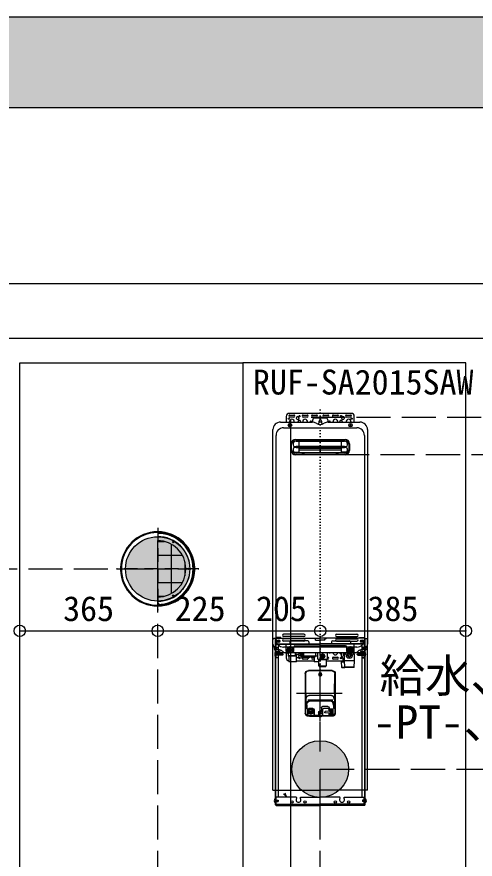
# Model space of a CAD drawing. Units: millimetres at full size, sheet at 1:30. Extents: x -17796 to 21385, y -23279 to 7734.
# Drawn here: x -3600 to -2388, y -21349 to -19122 of the extents above; entities that cross this region are included whole.
import ezdxf
from ezdxf.enums import TextEntityAlignment as Align

# ---------------------------------------------------------------- set-up
doc = ezdxf.new("R2010")
doc.units = ezdxf.units.MM
doc.header["$LTSCALE"] = 30
doc.header["$PDMODE"] = 32
doc.header["$PDSIZE"] = 30
for name, pattern in [('DASHED1', [1.8, 1.2, -0.6]), ('DASHED3', [4, 3, -1]), ('USER1', [0.26, 0.01, -0.25]), ('USER8', [0.75, 0.5, -0.25])]:
    doc.linetypes.add(name, pattern=pattern)
for name, color, linetype, lineweight in [('2-1_', 7, 'Continuous', 9), ('2-2_', 7, 'Continuous', 18), ('2-4_', 5, 'Continuous', 9), ('4-0_', 1, 'Continuous', 9), ('5-5_割付線', 4, 'Continuous', 18), ('5-6_---', 2, 'USER8', 18), ('E-C_境界線', 5, 'Continuous', 18), ('E-D_記号', 7, 'Continuous', 9)]:
    doc.layers.add(name, color=color, linetype=linetype, lineweight=lineweight)
doc.styles.add('ＭＳ ゴシック', font='')
doc.styles.get('ＭＳ ゴシック').set_extended_font_data('MS Gothic')

# ---------------------------------------------------------------- blocks, each defined once
blk = doc.blocks.new('kyutoki150')
at = {"layer": '2-4_', "linetype": 'DASHED1'}
blk.add_line((-19.71, 113.28), (-19.71, -104.66), dxfattribs=at)
at = {"layer": '2-4_'}
for p, q in [((-19.71, 76.69), (-1.41, 76.69)), ((-19.71, 40.5), (45.59, 40.5)), ((73.95, 25.63), (71.85, 25.15)), ((-117.74, 10.28), (-115.65, 9.08)), ((76.08, 11.48), (74.01, 10.28)), ((78.32, 10.28), (76.23, 9.08)), ((-117.74, -1.66), (-115.65, -0.46)), ((76.08, -2.86), (74.01, -1.66)), ((78.32, -1.66), (76.23, -0.46)), ((-19.71, -31.88), (45.59, -31.88)), ((-19.71, -68.07), (-1.41, -68.07)), ((-17.75, -87.11), (-19.71, -87.11))]:
    blk.add_line(p, q, dxfattribs=at)
for points in [[(-19.71, -70.35), (-19.71, -33.02), (-19.71, 4.31), (-19.71, 41.64), (-19.71, 78.97)], [(16.48, -60.99), (16.48, 4.31), (16.48, 69.61)], [(52.67, -13.99), (52.67, 4.31), (52.67, 22.61)]]:
    blk.add_lwpolyline(points, dxfattribs=at)
at = {"layer": '2-4_', "linetype": 'DASHED1'}
blk.add_lwpolyline([(89.26, 4.31), (-128.69, 4.31), (89.26, 4.31)], dxfattribs=at)
at = {"layer": '2-4_'}
for centre in [(21.1, 75), (61.91, 4.31), (21.1, -66.38)]:
    blk.add_circle(centre, 1.59, dxfattribs=at)
for centre, radius, start, end in [((-19.71, 4.31), 98.21, 1.5726, 178.4274), ((-19.71, 4.31), 96.06, 90, 270), ((-19.71, 4.31), 96.06, 4.27802, 90), ((-19.71, 4.31), 93.91, 270, 90), ((-19.71, 4.31), 85.61, 270, 90), ((-19.71, 4.31), 74.66, 270, 90), ((-19.71, 4.31), 98.21, 181.5726, 358.4274), ((-19.71, 4.31), 96.06, 357.15573, 2.84427), ((-19.71, 4.31), 96.06, 270, 355.72198), ((-17.75, -89.13), 2.02, 0, 90)]:
    blk.add_arc(centre, radius, start, end, dxfattribs=at)
for centre, start_param, end_param in [((-115.69, 4.31), 6.2831853, 9.424778), ((76.26, 4.31), 3.1415927, 6.2831853)]:
    blk.add_ellipse(centre, major_axis=(0, 3.98), ratio=0.750248, start_param=start_param, end_param=end_param, dxfattribs=at)
blk = doc.blocks.new('dien1')
at = {"layer": '2-1_', "lineweight": 18}
for p, q in [((-27.64, 91.69), (34.66, 91.69)), ((-27.64, 90.99), (34.66, 90.99)), ((-36.31, 83.01), (-36.31, -20.64)), ((-35.61, 83.01), (-35.61, -20.64)), ((-34.54, 31.19), (-35.51, 83.74)), ((1.07, 83.25), (2.45, 81.87)), ((1.78, 83.96), (3.16, 82.58)), ((1.82, 82.51), (2.52, 83.21)), ((1.82, 80.53), (2.45, 81.17)), ((3.86, 82.58), (4.5, 83.21)), ((3.86, 80.46), (5.24, 79.08)), ((4.5, 83.21), (5.2, 82.51)), ((4.5, 79.83), (5.2, 80.53)), ((4.57, 81.87), (5.2, 82.51)), ((4.57, 81.17), (5.95, 79.79)), ((41.56, 31.19), (42.53, 83.74)), ((42.63, 83.01), (42.63, -20.64)), ((43.33, 83.01), (43.33, -20.64)), ((-34.54, 31.19), (-34.54, 17.36)), ((-26.33, 25.75), (34.1, 25.75)), ((41.56, 31.19), (41.56, 17.36)), ((-35.22, 13.89), (-34.16, 19.31)), ((-35.22, 13.89), (-35.22, -19.65)), ((-35.22, 13.89), (-34.22, 13.89)), ((-34.22, 13.89), (-32.83, 20.26)), ((-34.22, 13.89), (-34.22, -8.68)), ((-34.22, 0.14), (-32.9, 5.74)), ((-31.73, 0.14), (-30.14, 6.89)), ((-31.73, 0.14), (-31.73, -8.68)), ((-29.63, 13), (36.65, 13)), ((-27.05, 13.34), (34.82, 13.34)), ((-26.11, 11.12), (33.13, 11.12)), ((-25.77, 10.35), (32.79, 10.35)), ((38.75, 0.14), (37.16, 6.89)), ((38.75, 0.14), (38.75, -8.68)), ((41.24, 13.89), (39.85, 20.26)), ((41.24, 0.14), (39.92, 5.74)), ((41.18, 19.31), (42.24, 13.89)), ((41.24, 13.89), (41.24, -8.68)), ((41.24, 13.89), (42.24, 13.89)), ((42.24, 13.89), (42.24, -19.65)), ((-35.23, -4.2), (-35.23, -20.14)), ((-34.22, -8.68), (-31.73, -8.68)), ((-30.13, -10.68), (-30.13, -24.2)), ((-30.13, -10.68), (-21.16, -10.68)), ((-30.03, -11.57), (-30.03, -18.15)), ((-30.03, -24.73), (-30.03, -18.15)), ((-29.53, -11.07), (-21.76, -11.07)), ((-29.53, -12.67), (-21.76, -12.67)), ((-27.54, -17.65), (-26.64, -17.65)), ((-27.54, -17.65), (-27.54, -18.65)), ((-27.54, -18.65), (-26.64, -18.65)), ((-26.14, -15.2), (-26.14, -17.15)), ((-26.14, -16.26), (-25.15, -16.26)), ((-26.14, -19.15), (-26.14, -21.1)), ((-26.14, -20.04), (-25.15, -20.04)), ((-25.15, -15.2), (-25.15, -17.15)), ((-25.15, -19.15), (-25.15, -21.1)), ((-24.65, -17.65), (-23.75, -17.65)), ((-24.65, -18.65), (-23.75, -18.65)), ((-23.75, -17.65), (-23.75, -18.65)), ((-21.26, -11.57), (-21.26, -14.7)), ((-21.26, -24.73), (-21.26, -21.6)), ((-21.16, -10.68), (-21.16, -15.14)), ((-21.16, -21.17), (-21.16, -26.37)), ((-20.3, -15.7), (-9.18, -16.14)), ((-20.3, -20.6), (-9.18, -20.16)), ((-19.66, -6.69), (-19.66, -15.72)), ((-19.66, -20.58), (-19.66, -26.37)), ((-19.17, -10.68), (-19.17, -15.74)), ((-19.17, -20.56), (-19.17, -26.82)), ((-17.17, -8.68), (-4.71, -8.68)), ((-16.67, -3.7), (-2.72, -3.7)), ((-8.7, -16.64), (-8.7, -18.15)), ((-8.7, -19.67), (-8.7, -18.15)), ((-2.72, -10.68), (-2.72, -26.82)), ((-1.72, -13.42), (-1.72, -26.32)), ((-0.23, -14.91), (3.51, -14.91)), ((0.27, -6.69), (0.27, -13.42)), ((1.07, -17.42), (2.45, -18.8)), ((1.78, -16.71), (3.16, -18.09)), ((1.82, -18.16), (2.52, -17.46)), ((1.82, -20.13), (2.45, -19.5)), ((3.86, -18.09), (4.5, -17.46)), ((3.86, -20.21), (5.24, -21.59)), ((4.5, -17.46), (5.2, -18.16)), ((4.5, -20.84), (5.2, -20.13)), ((4.57, -18.8), (5.2, -18.16)), ((4.57, -19.5), (5.95, -20.88)), ((7.75, -19.15), (7.75, -26.32)), ((19.89, -11.67), (19.89, -25.63)), ((20.63, -12.67), (20.63, -26.12)), ((22.63, -10.68), (34.09, -10.68)), ((22.88, -8.68), (33.84, -8.68)), ((25.41, -17.11), (28.11, -17.11)), ((25.41, -17.11), (25.41, -17.67)), ((25.41, -17.67), (31.36, -17.67)), ((26.34, -18.51), (26.34, -19.07)), ((26.34, -18.51), (30.43, -18.51)), ((26.34, -19.07), (30.43, -19.07)), ((27.27, -19.9), (27.27, -20.46)), ((27.27, -19.9), (29.5, -19.9)), ((27.27, -20.46), (29.5, -20.46)), ((28.11, -13.76), (28.67, -13.76)), ((28.11, -13.76), (28.11, -17.11)), ((29.5, -19.9), (29.5, -20.46)), ((30.43, -18.51), (30.43, -19.07)), ((31.36, -17.11), (31.36, -17.67)), ((36.08, -12.67), (36.08, -26.12)), ((36.83, -11.67), (36.83, -24.45)), ((38.75, -8.68), (41.24, -8.68)), ((-31.19, -25.63), (-21.16, -25.63)), ((-29.53, -23.63), (-21.76, -23.63)), ((-29.53, -25.23), (-21.76, -25.23)), ((-28.25, -27.12), (-20.41, -27.12)), ((-27.64, -28.62), (35.4, -28.62)), ((-27.64, -29.31), (34.66, -29.31)), ((-20.66, -28.32), (-1.22, -28.32)), ((-0.23, -27.82), (9.24, -27.82)), ((1.02, -29.31), (1.02, -29.86)), ((32.17, -29.02), (2.26, -29.02)), ((2.26, -31.11), (4.76, -31.11)), ((6, -29.31), (6, -29.86)), ((9.24, -27.12), (18.39, -27.12)), ((19.14, -27.62), (37.58, -27.62))]:
    blk.add_line(p, q, dxfattribs=at)
for points in [[(1.82, 80.53), (2.52, 79.83), (3.16, 80.46)], [(1.82, -20.13), (2.52, -20.84), (3.16, -20.21)], [(28.67, -13.76), (28.67, -17.11), (31.36, -17.11)]]:
    blk.add_lwpolyline(points, dxfattribs=at)
for centre, radius in [((3.51, 81.52), 4.39), ((3.51, 81.52), 3.64), ((3.51, 81.52), 3.49), ((3.51, 81.52), 2.99), ((-25.64, -18.15), 3.99), ((-25.64, -18.15), 3.09), ((-25.64, -18.15), 2.99), ((3.51, -19.15), 3.49), ((3.51, -19.15), 2.99), ((28.39, -17.11), 6.48), ((28.39, -17.11), 5.98), ((28.39, -17.11), 5.48)]:
    blk.add_circle(centre, radius, dxfattribs=at)
for centre, radius, start, end in [((-27.64, 83.01), 8.67, 90, 180), ((-27.64, 83.01), 7.97, 89.99999, 179.99997), ((34.66, 83.01), 8.67, 0, 90), ((34.66, 83.01), 7.97, 0, 89.99999), ((2.1, 81.52), 0.498, 315.00003, 45), ((3.51, 82.93), 0.498, 224.99998, 315.00003), ((3.51, 80.11), 0.498, 45, 134.99999), ((4.92, 81.52), 0.498, 134.99998, 224.99997), ((-26.33, 17.77), 7.97, 89.99999, 168.90654), ((-26.02, 18.77), 6.98, 89.99999, 167.69136), ((33.04, 18.77), 6.98, 12.3086, 89.99999), ((33.35, 17.77), 7.97, 11.09346, 89.99999), ((-26.11, 4.15), 6.98, 89.99999, 166.75108), ((-25.77, 5.86), 4.49, 89.99998, 166.73296), ((-27.05, 3.38), 9.97, 89.99998, 105.01853), ((32.79, 5.86), 4.49, 13.26696, 89.99998), ((33.13, 4.15), 6.98, 13.24884, 89.99998), ((34.07, 3.38), 9.97, 74.98144, 89.99998), ((-27.64, -20.64), 8.67, 179.99998, 270), ((-27.64, -20.64), 7.97, 179.99998, 270.00003), ((-27.74, -19.65), 7.47, 179.99998, 270.11557), ((-29.53, -11.57), 0.498, 90, 180), ((-29.53, -13.17), 0.498, 90, 180), ((-26.64, -17.15), 0.498, 270.00003, 0), ((-26.64, -19.15), 0.498, 0, 89.99998), ((-24.65, -17.15), 0.498, 179.99998, 270.00003), ((-24.65, -19.15), 0.498, 89.99998, 179.99997), ((-21.76, -11.57), 0.498, 0, 90), ((-21.76, -13.17), 0.498, 0, 90), ((-20.26, -14.7), 0.997, 179.99999, 267.72754), ((-20.26, -21.6), 0.997, 92.27245, 180), ((-16.67, -6.69), 2.99, 90, 180), ((-17.17, -10.68), 1.99, 90, 180), ((-9.2, -16.64), 0.498, 0, 87.72755), ((-9.2, -19.67), 0.498, 272.27246, 0), ((-4.71, -10.68), 1.99, 0, 90), ((-2.72, -6.69), 2.99, 0, 90), ((-0.23, -13.42), 1.5, 179.99998, 270), ((1.77, -13.42), 1.5, 179.99998, 270), ((2.1, -19.15), 0.498, 315.00003, 45), ((3.51, -17.74), 0.498, 224.99999, 315.00003), ((3.51, -20.56), 0.498, 45, 134.99998), ((3.51, -19.15), 4.24, 0, 90), ((4.92, -19.15), 0.498, 134.99998, 224.99997), ((22.88, -11.67), 2.99, 89.99999, 179.99997), ((22.63, -12.67), 1.99, 89.99998, 179.99997), ((33.84, -11.67), 2.99, 0, 89.99999), ((34.09, -12.67), 1.99, 0, 89.99998), ((34.66, -20.64), 7.97, 270.00003, 0), ((34.66, -20.64), 8.67, 270, 0), ((34.76, -19.65), 7.47, 306.54907, 0), ((-31.62, -24.2), 1.5, 229.54527, 0), ((-29.53, -23.13), 0.498, 179.99998, 270), ((-29.53, -24.73), 0.498, 179.99998, 270), ((-21.76, -23.13), 0.498, 270, 0), ((-21.76, -24.73), 0.498, 270, 0), ((-20.41, -26.37), 0.748, 179.99998, 0), ((-20.66, -26.82), 1.5, 270, 0), ((-1.22, -26.82), 1.5, 179.99998, 270), ((-0.23, -26.32), 1.5, 179.99998, 270), ((2.26, -29.86), 1.25, 179.99999, 270.00003), ((4.76, -29.86), 1.25, 270.00003, 0), ((9.24, -25.63), 1.5, 179.99998, 270.00003), ((9.24, -26.32), 1.5, 179.99998, 270.00003), ((18.39, -25.63), 1.5, 270.00003, 0), ((19.14, -26.12), 1.5, 270.00003, 0), ((37.58, -26.12), 1.5, 179.99998, 270.00003), ((38.32, -24.45), 1.5, 179.99998, 306.54907)]:
    blk.add_arc(centre, radius, start, end, dxfattribs=at)
at = {"layer": '2-2_', "color": 1, "lineweight": 9}
for p, q in [((3.51, -42.79), (3.51, 108.89)), ((-54.53, 31.19), (66.51, 31.19))]:
    blk.add_line(p, q, dxfattribs=at)
at = {"layer": '2-1_', "style": 'ＭＳ ゴシック', "width": 0.9}
blk.add_text('アース', height=0.903, dxfattribs=at).set_placement((26.5, -10.12), align=Align.BOTTOM_LEFT)
blk = doc.blocks.new('A')
at = {"layer": '4-0_'}
for p, q in [((-91.45, 380.82), (-91.45, 365.82)), ((80.55, 388.82), (-83.45, 388.82)), ((-81.7, 384.57), (-71.2, 384.57)), ((-71.2, 379.07), (-81.7, 379.07)), ((-46.7, 384.57), (-36.2, 384.57)), ((-36.2, 379.07), (-46.7, 379.07)), ((-21.7, 384.57), (-11.2, 384.57)), ((-11.2, 379.07), (-21.7, 379.07)), ((8.3, 384.57), (18.8, 384.57)), ((18.8, 379.07), (8.3, 379.07)), ((33.3, 384.57), (43.8, 384.57)), ((43.8, 379.07), (33.3, 379.07)), ((68.3, 384.57), (78.8, 384.57)), ((78.8, 379.07), (68.3, 379.07)), ((88.55, 365.82), (88.55, 380.82)), ((-106.45, 365.82), (-22.52, 365.82)), ((-82.46, 358.34), (-83.49, 358.32)), ((-83.49, 357.32), (-82.46, 357.3)), ((-81.95, 359.86), (-81.96, 358.83)), ((-81.96, 356.81), (-81.95, 355.78)), ((-80.93, 358.83), (-80.95, 359.86)), ((-80.95, 355.78), (-80.93, 356.81)), ((-79.41, 358.32), (-80.44, 358.34)), ((-80.44, 357.3), (-79.41, 357.32)), ((-64.45, 375.32), (-64.45, 377.32)), ((-59.45, 365.82), (-59.45, 367.82)), ((-58.45, 377.32), (-58.45, 375.32)), ((-53.45, 367.82), (-53.45, 365.82)), ((-21.54, 366.64), (-21.79, 365.81)), ((-21.45, 367.62), (-21.54, 366.64)), ((-21.45, 367.62), (-21.45, 371.62)), ((13.55, 376.62), (-16.45, 376.62)), ((-4.45, 364.86), (-4.45, 368.62)), ((1.55, 368.62), (1.55, 364.86)), ((18.55, 371.62), (18.55, 367.62)), ((18.65, 366.64), (18.55, 367.62)), ((18.89, 365.81), (18.65, 366.64)), ((19.63, 365.82), (103.55, 365.82)), ((50.55, 365.82), (50.55, 367.82)), ((55.55, 375.32), (55.55, 377.32)), ((56.55, 367.82), (56.55, 365.82)), ((61.55, 377.32), (61.55, 375.32)), ((77.54, 358.34), (76.51, 358.32)), ((76.51, 357.32), (77.54, 357.3)), ((78.05, 359.86), (78.04, 358.83)), ((78.04, 356.81), (78.05, 355.78)), ((79.07, 358.83), (79.05, 359.86)), ((79.05, 355.78), (79.07, 356.81)), ((80.59, 358.32), (79.56, 358.34)), ((79.56, 357.3), (80.59, 357.32)), ((-126.45, -221.18), (-126.45, 345.82)), ((-98.45, 350.82), (95.55, 350.82)), ((123.55, 345.82), (123.55, -221.18)), ((-118.45, -209.18), (-118.45, 330.82)), ((-66.95, 320.12), (64.05, 320.12)), ((-65.45, 315.32), (-66.45, 315.32)), ((-65.45, 319.32), (62.55, 319.32)), ((-65.45, 315.32), (62.55, 315.32)), ((-57.18, 301.19), (-57.18, 315.32)), ((54.29, 314.22), (-57.18, 314.22)), ((54.29, 315.32), (54.29, 301.19)), ((63.55, 315.32), (62.55, 315.32)), ((115.55, 330.82), (115.55, -209.18)), ((-78.45, 290.62), (-78.45, 308.62)), ((-77.45, 292.32), (-77.45, 307.32)), ((-73.45, 308.32), (-73.45, 305.32)), ((-73.45, 294.32), (-73.45, 291.32)), ((-69.45, 301.32), (-65.45, 301.32)), ((-65.45, 298.32), (-69.45, 298.32)), ((-65.45, 301.32), (-65.45, 301.19)), ((62.55, 301.19), (-65.45, 301.19)), ((-65.45, 298.45), (62.55, 298.45)), ((-65.45, 298.45), (-65.45, 298.32)), ((-57.18, 286.68), (-57.18, 298.45)), ((-57.18, 296.82), (54.29, 296.82)), ((54.29, 291.77), (-57.18, 291.77)), ((54.29, 298.45), (54.29, 286.6)), ((62.55, 298.32), (62.55, 298.45)), ((66.55, 298.32), (62.55, 298.32)), ((70.55, 305.32), (70.55, 308.32)), ((70.55, 291.32), (70.55, 294.32)), ((74.55, 307.32), (74.55, 292.32)), ((75.55, 308.62), (75.55, 290.62)), ((-71.65, 286.64), (-71.54, 286.61)), ((-71.54, 286.61), (-70.64, 286.52)), ((-70.64, 286.52), (-58.56, 286.52)), ((64.05, 279.12), (-66.95, 279.12)), ((-66.45, 284.32), (-65.45, 284.32)), ((62.55, 284.32), (-65.45, 284.32)), ((62.55, 280.32), (-65.45, 280.32)), ((-45.45, 283.46), (-47.45, 283.46)), ((-47.45, 283.1), (-45.45, 283.1)), ((-45.45, 281.54), (-47.45, 281.54)), ((-45.45, 281.18), (-47.45, 281.18)), ((44.55, 283.46), (42.55, 283.46)), ((42.55, 283.1), (44.55, 283.1)), ((44.55, 281.54), (42.55, 281.54)), ((44.55, 281.18), (42.55, 281.18)), ((67.75, 286.44), (55.68, 286.44)), ((62.55, 284.32), (63.55, 284.32)), ((67.75, 286.44), (68.65, 286.54)), ((68.65, 286.54), (68.67, 286.54)), ((-44.45, -195.18), (-98.45, -195.18)), ((41.55, -195.18), (95.55, -195.18)), ((-44.45, -201.18), (-98.45, -201.18)), ((-44.45, -207.18), (-98.45, -207.18)), ((-44.45, -213.18), (-98.45, -213.18)), ((41.55, -201.18), (95.55, -201.18)), ((41.55, -207.18), (95.55, -207.18)), ((41.55, -213.18), (95.55, -213.18)), ((-118.45, -234.68), (-118.45, -234.45)), ((-116.83, -235.18), (-117.95, -235.18)), ((-116.95, -241.18), (-110.45, -241.18)), ((-90.99, -244.18), (-116.95, -244.18)), ((-111.44, -236.18), (-111.45, -236.18)), ((-100.63, -240.67), (-101.8, -239.69)), ((95.55, -229.18), (-98.45, -229.18)), ((-91.45, -244.18), (-91.45, -257.18)), ((88.09, -244.18), (-90.99, -244.18)), ((-86.28, -246.91), (-88.62, -244.18)), ((-86.37, -244.18), (-86.12, -252.18)), ((-82.46, -235.86), (-83.49, -235.88)), ((-83.49, -236.88), (-82.46, -236.9)), ((-81.95, -234.34), (-81.96, -235.37)), ((-81.96, -237.39), (-81.95, -238.42)), ((-80.93, -235.37), (-80.95, -234.34)), ((-80.95, -238.42), (-80.93, -237.39)), ((-79.41, -235.88), (-80.44, -235.86)), ((-80.44, -236.9), (-79.41, -236.88)), ((-66.77, -252.18), (-66.52, -244.18)), ((-65.45, -252.18), (-65.45, -244.18)), ((-60.98, -244.18), (-54.93, -247.68)), ((-52.91, -244.18), (-55.93, -249.41)), ((-50.6, -244.18), (-54.2, -250.41)), ((-48.98, -249.38), (-45.98, -244.18)), ((-13.55, -252.28), (-13.55, -244.18)), ((-7.45, -261.38), (-7.45, -244.18)), ((4.55, -244.18), (4.55, -247.43)), ((16.55, -244.18), (16.55, -261.38)), ((66.05, -248.98), (66.05, -244.18)), ((70.55, -251.76), (70.55, -244.93)), ((70.8, -244.51), (71.4, -244.18)), ((77.54, -235.86), (76.51, -235.88)), ((76.51, -236.88), (77.54, -236.9)), ((78.05, -234.34), (78.04, -235.37)), ((78.04, -237.39), (78.05, -238.42)), ((79.07, -235.37), (79.05, -234.34)), ((79.05, -238.42), (79.07, -237.39)), ((80.59, -235.88), (79.56, -235.86)), ((79.56, -236.9), (80.59, -236.88)), ((79.71, -244.18), (80.3, -244.51)), ((80.55, -244.93), (80.55, -251.76)), ((85.05, -244.18), (85.05, -248.98)), ((114.05, -244.18), (88.09, -244.18)), ((98.91, -239.69), (97.74, -240.67)), ((107.55, -241.18), (114.05, -241.18)), ((108.55, -236.18), (108.55, -236.18)), ((115.05, -235.18), (113.94, -235.18)), ((115.55, -234.45), (115.55, -234.68)), ((-66.77, -252.18), (-86.12, -252.18)), ((-86.12, -252.18), (-85.09, -253.18)), ((-67.8, -253.18), (-85.09, -253.18)), ((-84.7, -253.18), (-84.46, -267.18)), ((-84.46, -267.18), (-64.43, -267.18)), ((-84.46, -267.18), (-83.43, -268.18)), ((-64.45, -253.18), (-64.45, -251.68)), ((-64.4, -265.18), (-17.95, -265.18)), ((-58.45, -251.68), (-58.45, -253.68)), ((-55.93, -249.41), (-54.2, -250.41)), ((-53.55, -252.63), (-54.98, -250.14)), ((-52.43, -252.57), (-52.86, -252.82)), ((-52.8, -247.93), (-47.42, -257.24)), ((-50.45, -246.8), (-52.53, -248)), ((-50.61, -257.72), (-52.05, -255.23)), ((-51.86, -254.55), (-51.43, -254.3)), ((-51.25, -253.61), (-51.75, -252.75)), ((-51.52, -246.18), (-48.4, -247.98)), ((-50.06, -257.96), (-47.67, -257.61)), ((-48.98, -249.38), (-48.98, -249.37)), ((-48.8, -250.06), (-45.35, -252.05)), ((-47.67, -257.61), (-47.5, -257.51)), ((-47.53, -256.66), (-44.45, -254.88)), ((-36.2, -260.93), (-46.7, -260.93)), ((-45.4, -255.43), (-36.5, -255.43)), ((-45.35, -252.28), (-13.55, -252.28)), ((-44.45, -253.18), (-14.45, -253.18)), ((-44.45, -253.18), (-44.45, -255.18)), ((-44.45, -255.18), (-14.45, -255.18)), ((-36.93, -255.18), (-34.37, -256.66)), ((-34.47, -257.24), (-33.28, -255.18)), ((-34.39, -257.51), (-34.22, -257.61)), ((-34.22, -257.61), (-31.83, -257.96)), ((-29.84, -255.23), (-31.28, -257.72)), ((-29.84, -255.23), (-29.82, -255.18)), ((-21.7, -255.43), (-17.95, -255.43)), ((-17.95, -260.93), (-21.7, -260.93)), ((-17.95, -267.18), (-5.99, -267.18)), ((-14.45, -253.18), (-13.55, -252.28)), ((-7.45, -253.18), (-14.45, -253.18)), ((-14.45, -255.18), (-14.45, -253.18)), ((-7.45, -261.38), (-6.05, -262.18)), ((-6.05, -262.18), (4.55, -262.18)), ((-6.05, -262.18), (-5.83, -278.88)), ((4.55, -249.2), (1.1, -251.19)), ((1.1, -251.19), (1.1, -255.17)), ((1.1, -255.17), (4.55, -257.16)), ((2.51, -252.68), (3.65, -252.68)), ((3.65, -253.68), (2.51, -253.68)), ((4.05, -252.28), (4.05, -251.14)), ((4.05, -255.22), (4.05, -254.08)), ((8, -251.19), (4.55, -249.2)), ((4.55, -257.16), (8, -255.17)), ((4.55, -258.93), (4.55, -260.3)), ((4.55, -262.18), (15.16, -262.18)), ((5.05, -251.14), (5.05, -252.28)), ((5.05, -254.08), (5.05, -255.22)), ((5.45, -252.68), (6.59, -252.68)), ((6.59, -253.68), (5.45, -253.68)), ((8, -255.17), (8, -251.19)), ((15.12, -265.18), (58.05, -265.18)), ((16.55, -255.43), (18.8, -255.43)), ((18.8, -260.93), (16.55, -260.93)), ((33.3, -255.43), (43.8, -255.43)), ((43.8, -260.93), (33.3, -260.93)), ((58.05, -265.64), (54.17, -267.88)), ((89.03, -265.18), (62.07, -265.18)), ((66.05, -246.09), (62.55, -246.09)), ((62.74, -246.64), (62.72, -246.67)), ((66.05, -247.59), (63.05, -247.59)), ((63.05, -264.18), (63.05, -247.59)), ((70.55, -248.5), (72.19, -248.5)), ((72.06, -249.94), (70.55, -250.05)), ((70.82, -252.22), (75.31, -254.72)), ((75.8, -254.72), (80.28, -252.22)), ((78.92, -248.5), (80.55, -248.5)), ((80.55, -250.05), (79.05, -249.94)), ((88.55, -246.09), (85.05, -246.09)), ((88.05, -247.59), (85.05, -247.59)), ((88.05, -247.59), (88.05, -264.18)), ((88.51, -282.18), (89.03, -265.18)), ((-65.46, -268.18), (-83.43, -268.18)), ((-5.97, -268.18), (-16.95, -268.18)), ((-5.83, -278.88), (14.94, -278.88)), ((-5.83, -278.88), (-4.45, -279.68)), ((-4.45, -279.68), (13.55, -279.68)), ((-4.45, -279.68), (-4.45, -280.18)), ((-4.45, -280.18), (13.55, -280.18)), ((54.17, -267.88), (54.59, -281.88)), ((54.17, -267.88), (62.16, -267.88)), ((54.59, -281.88), (55.62, -282.88)), ((54.59, -281.88), (62.58, -281.88)), ((55.62, -282.88), (63.32, -282.88)), ((88.51, -282.18), (62.59, -282.18)), ((87.48, -283.18), (63.62, -283.18)), ((87.48, -283.18), (88.51, -282.18))]:
    blk.add_line(p, q, dxfattribs=at)
at = {"layer": '4-0_', "linetype": 'USER1'}
blk.add_line((-1.45, 397.83), (-1.45, -290.09), dxfattribs=at)
at = {"layer": '4-0_'}
for points in [[(62.55, 301.19), (62.55, 301.32), (66.55, 301.32)], [(-45.35, -244.18), (-45.35, -252.28), (-44.45, -253.18)], [(62.55, -244.18), (62.55, -246.09), (63.05, -247.59)], [(88.05, -247.59), (88.55, -246.09), (88.55, -244.18)], [(-64.2, -253.18), (-67.8, -253.18), (-66.77, -252.18)], [(-65.46, -268.18), (-64.43, -267.18), (-64.2, -253.18)], [(-17.95, -255.18), (-17.95, -267.18), (-16.95, -268.18)], [(13.55, -280.18), (13.55, -279.68), (14.94, -278.88), (15.16, -262.18), (16.55, -261.38)], [(58.05, -259.37), (58.05, -265.64), (62.09, -265.64)], [(62.07, -265.18), (62.59, -282.18), (63.62, -283.18)]]:
    blk.add_lwpolyline(points, dxfattribs=at)
for centre, radius in [((-56.45, 381.82), 1.65), ((53.55, 381.82), 1.65), ((-81.45, 357.82), 4.7), ((-84.45, 374.82), 1.65), ((78.55, 357.82), 4.7), ((81.55, 374.82), 1.65), ((-81.45, -236.38), 4.7), ((78.55, -236.38), 4.7), ((-56.45, -258.18), 1.65), ((4.55, -253.18), 5.75), ((4.55, -253.18), 5), ((4.55, -253.18), 3.45), ((53.55, -258.18), 1.65)]:
    blk.add_circle(centre, radius, dxfattribs=at)
for centre, radius, start, end in [((-83.45, 380.82), 8, 90, 180), ((-81.7, 381.82), 2.75, 90, 270), ((-71.2, 381.82), 2.75, 270, 90), ((-61.45, 377.32), 3, 0, 180), ((-46.7, 381.82), 2.75, 90, 270), ((-36.2, 381.82), 2.75, 270, 90), ((-21.7, 381.82), 2.75, 90, 270), ((-11.2, 381.82), 2.75, 270, 90), ((-1.45, 376.32), 3, 5.73917, 174.26083), ((8.3, 381.82), 2.75, 90, 270), ((18.8, 381.82), 2.75, 270, 90), ((33.3, 381.82), 2.75, 90, 270), ((43.8, 381.82), 2.75, 270, 90), ((58.55, 377.32), 3, 0, 180), ((68.3, 381.82), 2.75, 90, 270), ((78.8, 381.82), 2.75, 270, 90), ((80.55, 380.82), 8, 0, 90), ((-106.45, 345.82), 20, 90, 180), ((-81.45, 357.82), 2.1, 166.22585, 193.77415), ((-76.45, 366.82), 6.5, 90, 188.84988), ((-82.46, 358.84), 0.5, 271, 359), ((-82.46, 356.8), 0.5, 1, 89), ((-81.45, 357.82), 2.1, 76.22585, 103.77415), ((-80.43, 358.84), 0.5, 181, 269), ((-80.43, 356.8), 0.5, 91, 179), ((-81.45, 357.82), 2.1, 346.22585, 13.77415), ((-76.45, 366.82), 6.5, 351.15012, 90), ((-61.45, 375.32), 3, 180, 0), ((-56.45, 367.82), 3, 0, 180), ((-41.45, 366.82), 6.5, 90, 188.84988), ((-41.45, 366.82), 6.5, 351.15012, 90), ((-26.45, 366.82), 1.65, 90, 217.3052), ((-26.45, 366.82), 1.65, 322.6948, 90), ((-22.52, 345.82), 20, 58.21167, 90), ((-16.45, 371.62), 5, 90, 180), ((-1.45, 379.82), 20, 238.21167, 301.78833), ((-1.45, 358.62), 6, 128.68219, 160.37582), ((-6.45, 364.86), 2, 308.68219, 0), ((-1.45, 368.62), 3, 0, 180), ((3.55, 364.86), 2, 180, 231.31781), ((-1.45, 358.62), 6, 19.62418, 51.31781), ((19.63, 345.82), 20, 90, 121.78833), ((13.55, 371.62), 5, 0, 90), ((23.55, 366.82), 1.65, 90, 217.3052), ((23.55, 366.82), 1.65, 322.6948, 90), ((38.55, 366.82), 6.5, 90, 188.84988), ((38.55, 366.82), 6.5, 351.15012, 90), ((53.55, 367.82), 3, 0, 180), ((58.55, 375.32), 3, 180, 0), ((73.55, 366.82), 6.5, 90, 188.84988), ((73.55, 366.82), 6.5, 351.15012, 90), ((78.55, 357.82), 2.1, 166.22585, 193.77415), ((77.54, 358.84), 0.5, 271, 359), ((77.54, 356.8), 0.5, 1, 89), ((78.55, 357.82), 2.1, 76.22585, 103.77415), ((79.57, 358.84), 0.5, 181, 269), ((79.57, 356.8), 0.5, 91, 179), ((78.55, 357.82), 2.1, 346.22585, 13.77415), ((103.55, 345.82), 20, 0, 90), ((-98.45, 330.82), 20, 90, 180), ((-81.45, 357.82), 2.1, 256.22585, 283.77415), ((78.55, 357.82), 2.1, 256.22585, 283.77415), ((95.55, 330.82), 20, 0, 90), ((-66.95, 308.62), 11.5, 90, 180), ((-65.45, 307.32), 12, 90, 180), ((-66.45, 308.32), 7, 90, 180), ((62.55, 307.32), 12, 0, 90), ((63.55, 308.32), 7, 0, 90), ((64.05, 308.62), 11.5, 0, 90), ((-66.95, 290.62), 11.5, 180, 270), ((-65.45, 292.32), 12, 180, 270), ((-69.45, 305.32), 4, 180, 270), ((-69.45, 294.32), 4, 90, 180), ((-66.45, 291.32), 7, 180, 270), ((62.55, 292.32), 12, 270, 0), ((63.55, 291.32), 7, 270, 0), ((64.05, 290.62), 11.5, 270, 0), ((66.55, 305.32), 4, 270, 0), ((66.55, 294.32), 4, 0, 90), ((-58.79, 294.39), 7.88, 271.62118, 281.70412), ((-47.61, 282.12), 1.35, 83.17045, 171.39316), ((-47.63, 282.5), 1.33, 187.67061, 277.76578), ((-47.53, 282.17), 0.93, 84.97224, 170.99152), ((-47.56, 282.42), 0.894, 186.79979, 277.23645), ((-45.27, 282.14), 1.34, 7.83651, 97.59987), ((-45.33, 282.21), 0.894, 6.79979, 97.23644), ((-45.36, 282.46), 0.93, 264.97224, 350.99152), ((-45.27, 282.5), 1.34, 262.51963, 352.04397), ((42.39, 282.12), 1.35, 83.17045, 171.39316), ((42.37, 282.5), 1.33, 187.67061, 277.76578), ((42.47, 282.17), 0.93, 84.97224, 170.99152), ((42.44, 282.42), 0.894, 186.79979, 277.23645), ((44.73, 282.14), 1.34, 7.83651, 97.59988), ((44.67, 282.21), 0.894, 6.79979, 97.23645), ((44.64, 282.46), 0.93, 264.97224, 350.99152), ((44.73, 282.5), 1.34, 262.51963, 352.04397), ((55.98, 295.08), 8.65, 258.75419, 267.96819), ((-98.45, -198.18), 3, 90, 270), ((-44.45, -198.18), 3, 270, 90), ((41.55, -198.18), 3, 90, 270), ((95.55, -198.18), 3, 270, 90), ((-111.45, -221.18), 15, 180, 270), ((-98.45, -209.18), 20, 180, 270), ((-98.45, -210.18), 3, 90, 270), ((-44.45, -210.18), 3, 270, 90), ((41.55, -210.18), 3, 90, 270), ((95.55, -210.18), 3, 270, 90), ((95.55, -209.18), 20, 270, 0), ((108.55, -221.18), 15, 270, 0), ((-117.95, -234.68), 0.5, 180, 270), ((-116.95, -242.68), 1.5, 90, 180), ((-116.95, -242.68), 1.5, 180, 270), ((-111.44, -251.18), 15, 50, 90), ((-110.45, -238.18), 3, 270, 31.65824), ((-90.99, -229.18), 15, 230, 270), ((-81.45, -236.38), 2.1, 166.22585, 193.77415), ((-82.46, -235.36), 0.5, 271, 359), ((-82.46, -237.4), 0.5, 1, 89), ((-81.45, -236.38), 2.1, 76.22585, 103.77415), ((-81.45, -236.38), 2.1, 256.22585, 283.77415), ((-80.43, -235.36), 0.5, 181, 269), ((-80.43, -237.4), 0.5, 91, 179), ((-81.45, -236.38), 2.1, 346.22585, 13.77415), ((23.55, -243.18), 1.65, 217.3052, 270), ((23.55, -243.18), 1.65, 270, 322.6948), ((38.55, -243.18), 6.5, 188.84988, 270), ((38.55, -243.18), 6.5, 270, 351.15012), ((53.55, -244.18), 3, 180, 272.48384), ((67.55, -249.08), 14, 159.50955, 251.30794), ((67.55, -249.08), 12.9, 157.67247, 249.58379), ((67.55, -249.08), 8, 142.22301, 235.77113), ((75.21, -247.18), 5.35, 145.92563, 209.59985), ((71.03, -244.93), 0.48, 118.65525, 179.60979), ((78.55, -236.38), 2.1, 166.22585, 193.77415), ((77.54, -235.36), 0.5, 271, 359), ((77.54, -237.4), 0.5, 1, 89), ((78.55, -236.38), 2.1, 76.22585, 103.77415), ((78.55, -236.38), 2.1, 256.22585, 283.77415), ((79.57, -235.36), 0.5, 181, 269), ((79.57, -237.4), 0.5, 91, 179), ((80.07, -244.93), 0.48, 0.39021, 61.34475), ((75.9, -247.18), 5.35, 330.40015, 34.07437), ((78.55, -236.38), 2.1, 346.22585, 13.77415), ((88.09, -229.18), 15, 270, 310), ((108.55, -251.18), 15, 90, 130), ((107.55, -238.18), 3, 148.34176, 270), ((114.05, -242.68), 1.5, 0, 90), ((114.05, -242.68), 1.5, 270, 0), ((115.05, -234.68), 0.5, 270, 0), ((-83.45, -257.18), 8, 180, 262.44982), ((-64.45, -252.18), 1, 180, 270), ((-61.45, -251.68), 3, 0, 180), ((-61.45, -253.68), 3, 202.21876, 0), ((-56.45, -244.18), 3, 199.11134, 280.88866), ((-54.55, -249.89), 0.5, 182.45311, 210), ((-53.11, -252.38), 0.5, 210, 300), ((-52.63, -247.83), 0.2, 219.78775, 300), ((-52.18, -253), 0.5, 30, 120), ((-51.61, -254.98), 0.5, 120, 210), ((-51.62, -246.35), 0.2, 60, 150), ((-51.68, -253.86), 0.5, 300, 30), ((-50.18, -257.47), 0.5, 210, 283.0407), ((-46.7, -258.18), 2.75, 173.38081, 270), ((-48.55, -249.63), 0.5, 150, 240), ((-48.5, -248.15), 0.2, 330, 60), ((-47.43, -256.83), 0.2, 120, 210), ((-47.6, -257.34), 0.2, 300, 30), ((-36.2, -258.18), 2.75, 270, 8.05052), ((-34.29, -257.34), 0.2, 150, 240), ((-34.47, -256.83), 0.2, 330, 60), ((-31.71, -257.47), 0.5, 256.9593, 330), ((-21.7, -258.18), 2.75, 90, 270), ((-1.45, -243.78), 17.58, 250.04054, 289.95946), ((4.55, -253.18), 2.1, 166.22585, 193.77415), ((3.65, -252.28), 0.4, 270, 0), ((3.65, -254.08), 0.4, 0, 90), ((4.55, -253.18), 2.1, 76.22585, 103.77415), ((4.55, -253.18), 2.1, 256.22585, 283.77415), ((10.55, -243.77), 17.59, 250.05479, 289.94521), ((5.45, -252.28), 0.4, 180, 270), ((5.45, -254.08), 0.4, 90, 180), ((4.55, -253.18), 2.1, 346.22585, 13.77415), ((18.8, -258.18), 2.75, 270, 90), ((33.3, -258.18), 2.75, 90, 270), ((43.8, -258.18), 2.75, 270, 90), ((67.55, -249.08), 5.97, 146.80584, 221.13706), ((62.05, -264.18), 1, 271.16704, 0), ((75.55, -248.72), 9.5, 181.59839, 358.40161), ((71.05, -251.78), 0.493, 177.80632, 243.04625), ((75.55, -254.29), 0.5, 240.85257, 299.14743), ((80.04, -251.77), 0.518, 298.68099, 0.46644), ((89.05, -264.18), 1, 180, 268.83296)]:
    blk.add_arc(centre, radius, start, end, dxfattribs=at)
blk.add_ellipse((75.55, -249.51), major_axis=(-3.53, 0), ratio=0.961286, dxfattribs=at)
blk.add_ellipse((75.55, -247), major_axis=(-1, 0), ratio=0.965926, start_param=5.2117306, end_param=10.4962327, dxfattribs=at)
blk = doc.blocks.new('sd')
at = {"layer": '4-0_'}
for p, q in [((-121.84, 166.77), (-124.44, 164.17)), ((-124.44, -234.63), (-124.44, 164.17)), ((-117.44, 166.77), (-121.84, 166.77)), ((-117.44, 167.37), (0.56, 167.37)), ((-117.44, -234.03), (-117.44, 166.77)), ((-103.44, 169.37), (-116.24, 169.37)), ((-116.24, 167.37), (-116.24, 169.37)), ((-103.44, 168.17), (-116.24, 168.17)), ((-109.44, 166.77), (-109.44, 167.37)), ((-103.44, 167.37), (-103.44, 169.37)), ((-103.44, 167.37), (-84.44, 167.37)), ((-84.44, 167.37), (-14.94, 167.37)), ((-79.44, 157.37), (-79.44, 152.37)), ((-32.44, 160.37), (-76.44, 160.37)), ((-29.44, 157.37), (-29.44, 152.37)), ((-11.94, 164.37), (-14.94, 167.37)), ((-11.94, 162.37), (-11.94, 164.37)), ((-11.94, 162.37), (0.56, 162.37)), ((0.56, 123.62), (0.56, 172.37)), ((118.56, 167.37), (0.56, 167.37)), ((13.06, 162.37), (0.56, 162.37)), ((85.56, 167.37), (16.06, 167.37)), ((30.56, 157.37), (30.56, 152.37)), ((33.56, 160.37), (77.56, 160.37)), ((80.56, 157.37), (80.56, 152.37)), ((104.56, 167.37), (85.56, 167.37)), ((104.56, 169.37), (117.36, 169.37)), ((104.56, 167.37), (104.56, 169.37)), ((104.56, 168.17), (117.36, 168.17)), ((110.56, 166.77), (110.56, 167.37)), ((117.36, 167.37), (117.36, 169.37)), ((118.56, -234.03), (118.56, 166.77)), ((118.56, 166.77), (122.96, 166.77)), ((122.96, 166.77), (125.56, 164.17)), ((125.56, -234.63), (125.56, 164.17)), ((-121.05, 142.52), (-119.1, 140.77)), ((-121.05, 138.22), (-119.1, 139.97)), ((-119.23, 145.07), (-118.94, 145.07)), ((-119.23, 135.67), (-118.94, 135.67)), ((-117.94, 145.37), (-118.94, 145.37)), ((-118.94, 145.07), (-118.94, 135.67)), ((-118.74, 142.02), (-118.15, 142.02)), ((-118.74, 138.72), (-118.15, 138.72)), ((-117.54, 142.37), (-118.15, 142.02)), ((-117.54, 138.37), (-118.15, 138.72)), ((-117.54, 142.37), (-110.94, 142.37)), ((-117.54, 138.37), (-110.94, 138.37)), ((-117.44, 116.37), (-117.44, 151.17)), ((-116.24, 152.37), (0.56, 152.37)), ((-116.24, 151.17), (-89.44, 151.17)), ((-116.24, 116.37), (-116.24, 151.17)), ((-115.24, 137.67), (-116.24, 137.67)), ((-110.94, 142.37), (-110.94, 138.37)), ((-109.94, 126.38), (-109.94, 151.17)), ((-89.44, 132.37), (-89.44, 152.37)), ((-89.44, 151.17), (0.56, 151.17)), ((-87.38, 137.37), (-80.44, 137.37)), ((-87.38, 135.37), (-80.44, 135.37)), ((-80.44, 137.37), (-80.44, 144.31)), ((-80.44, 137.37), (-78.44, 135.37)), ((-78.44, 137.37), (-80.44, 135.37)), ((-80.44, 128.44), (-80.44, 135.37)), ((-78.44, 137.37), (-78.44, 144.31)), ((-78.44, 137.37), (-71.5, 137.37)), ((-78.44, 135.37), (-71.5, 135.37)), ((-78.44, 128.44), (-78.44, 135.37)), ((-69.44, 132.37), (-69.44, 144.37)), ((-66.44, 147.37), (0.56, 147.37)), ((117.36, 152.37), (0.56, 152.37)), ((90.56, 151.17), (0.56, 151.17)), ((67.56, 147.37), (0.56, 147.37)), ((70.56, 132.37), (70.56, 144.37)), ((79.56, 137.37), (72.62, 137.37)), ((79.56, 135.37), (72.62, 135.37)), ((79.56, 137.37), (79.56, 144.31)), ((79.56, 137.37), (81.56, 135.37)), ((81.56, 137.37), (79.56, 135.37)), ((79.56, 128.44), (79.56, 135.37)), ((81.56, 137.37), (81.56, 144.31)), ((88.5, 137.37), (81.56, 137.37)), ((88.5, 135.37), (81.56, 135.37)), ((81.56, 128.44), (81.56, 135.37)), ((90.56, 132.37), (90.56, 152.37)), ((117.36, 151.17), (90.56, 151.17)), ((111.06, 126.38), (111.06, 151.17)), ((112.06, 142.37), (112.06, 138.37)), ((118.66, 142.37), (112.06, 142.37)), ((118.66, 138.37), (112.06, 138.37)), ((116.36, 137.67), (117.36, 137.67)), ((117.36, 116.37), (117.36, 151.17)), ((118.56, 116.37), (118.56, 151.17)), ((118.66, 142.37), (119.26, 142.02)), ((118.66, 138.37), (119.26, 138.72)), ((119.06, 145.37), (120.06, 145.37)), ((119.86, 142.02), (119.26, 142.02)), ((119.86, 138.72), (119.26, 138.72)), ((120.06, 145.07), (120.06, 135.67)), ((120.35, 145.07), (120.06, 145.07)), ((120.35, 135.67), (120.06, 135.67)), ((122.17, 142.52), (120.22, 140.77)), ((122.17, 138.22), (120.22, 139.97)), ((-117.94, 131.87), (-118.44, 131.87)), ((-117.94, 116.87), (-118.44, 116.87)), ((-117.94, 116.87), (-117.94, 131.87)), ((-98.94, 125.98), (-117.94, 125.98)), ((-98.94, 122.76), (-117.94, 122.76)), ((-117.44, 126.27), (-117.44, 122.47)), ((-116.24, 116.37), (-112.44, 116.37)), ((-112.44, 115.17), (-116.24, 115.17)), ((-112.44, 115.17), (-112.44, 116.37)), ((-109.94, -253.13), (-109.94, 122.27)), ((-97.44, 124.67), (-98.94, 125.98)), ((-98.94, 122.76), (-97.44, 124.08)), ((-97.44, 124.08), (-97.44, 124.67)), ((-72.44, 129.37), (-69.44, 132.37)), ((73.56, 129.37), (70.56, 132.37)), ((98.56, 124.67), (100.06, 125.98)), ((98.56, 124.08), (98.56, 124.67)), ((100.06, 122.76), (98.56, 124.08)), ((100.06, 125.98), (119.06, 125.98)), ((100.06, 122.76), (119.06, 122.76)), ((111.06, -253.13), (111.06, 122.27)), ((113.56, 115.17), (113.56, 116.37)), ((117.36, 116.37), (113.56, 116.37)), ((113.56, 115.17), (117.36, 115.17)), ((118.56, 126.27), (118.56, 122.47)), ((119.06, 131.87), (119.56, 131.87)), ((119.06, 116.87), (119.06, 131.87)), ((119.06, 116.87), (119.56, 116.87)), ((0.56, -13.36), (0.56, 82.07)), ((0.56, -132.78), (0.56, -54.44)), ((0.56, -234.63), (0.56, -214.68)), ((-117.94, -273.63), (-117.94, -234.63)), ((-121.05, -260.48), (-119.1, -262.23)), ((-121.05, -264.78), (-119.1, -263.03)), ((-119.23, -257.93), (-118.94, -257.93)), ((-118.94, -257.93), (-118.94, -267.33)), ((-118.74, -260.98), (-118.15, -260.98)), ((-118.74, -264.28), (-118.15, -264.28)), ((-117.54, -260.63), (-110.94, -260.63)), ((-117.54, -264.63), (-110.94, -264.63)), ((-117.44, -271.53), (-117.44, -253.13)), ((-62.94, -253.13), (-117.44, -253.13)), ((-115.84, -271.53), (-115.84, -253.13)), ((-110.94, -260.63), (-110.94, -264.63)), ((-52.44, -254.63), (-50.94, -253.13)), ((-52.44, -255.44), (-52.44, -254.63)), ((-50.94, -253.13), (0.56, -253.13)), ((52.06, -253.13), (0.56, -253.13)), ((53.56, -254.63), (52.06, -253.13)), ((53.56, -255.44), (53.56, -254.63)), ((64.06, -253.13), (118.56, -253.13)), ((112.06, -260.63), (112.06, -264.63)), ((118.66, -260.63), (112.06, -260.63)), ((118.66, -264.63), (112.06, -264.63)), ((116.96, -271.53), (116.96, -253.13)), ((118.56, -271.53), (118.56, -253.13)), ((119.86, -260.98), (119.26, -260.98)), ((119.86, -264.28), (119.26, -264.28)), ((120.06, -257.93), (120.06, -267.33)), ((120.35, -257.93), (120.06, -257.93)), ((122.17, -260.48), (120.22, -262.23)), ((122.17, -264.78), (120.22, -263.03)), ((-119.23, -267.33), (-118.94, -267.33)), ((-116.24, -274.83), (0.56, -274.83)), ((-115.84, -271.53), (0.56, -271.53)), ((-115.84, -273.13), (0.56, -273.13)), ((116.96, -271.53), (0.56, -271.53)), ((116.96, -273.13), (0.56, -273.13)), ((117.36, -274.83), (0.56, -274.83)), ((120.35, -267.33), (120.06, -267.33))]:
    blk.add_line(p, q, dxfattribs=at)
for points in [[(-117.44, 166.77), (-117.44, -234.03), (-117.44, -235.83), (-117.44, -273.63), (-117.94, -273.63)], [(13.06, 162.37), (13.06, 164.37), (16.06, 167.37)], [(118.56, 166.77), (118.56, -234.03), (118.56, -235.83), (118.56, -273.63)], [(-117.94, 135.37), (-118.94, 135.37), (-118.94, 145.37)], [(-115.24, 137.67), (-115.24, 143.07), (-116.24, 143.07)], [(116.36, 137.67), (116.36, 143.07), (117.36, 143.07)], [(119.06, 135.37), (120.06, 135.37), (120.06, 145.37)], [(-89.44, 132.37), (-86.44, 129.37), (-72.44, 129.37)], [(90.56, 132.37), (87.56, 129.37), (73.56, 129.37)], [(-124.44, -234.63), (-114.62, -234.63), (0.56, -234.63)], [(-117.44, -273.63), (-117.44, -256.13), (-117.44, -253.13), (-117.44, -242.19), (-117.44, -241.93), (-117.44, -234.03), (-117.44, -227.33)], [(-116.24, -234.63), (-115.24, -234.63), (0.56, -234.63)], [(-92.89, -241.28), (-89.37, -250.97), (-97.04, -244.08)], [(117.36, -234.63), (116.36, -234.63), (0.56, -234.63)], [(125.56, -234.63), (115.74, -234.63), (0.56, -234.63)], [(0.56, -277.63), (0.56, -253.47), (0.56, -234.63)], [(118.56, -273.63), (118.56, -256.13), (118.56, -253.13), (118.56, -242.19), (118.56, -241.93), (118.56, -234.03), (118.56, -227.33)], [(118.56, -273.63), (119.06, -273.63), (119.06, -234.63)], [(-117.94, -267.63), (-117.94, -257.63), (-118.94, -257.63)], [(-117.94, -267.63), (-118.94, -267.63), (-118.94, -257.63)], [(-117.54, -260.63), (-117.94, -260.86), (-118.15, -260.98)], [(-117.54, -264.63), (-117.94, -264.4), (-118.15, -264.28)], [(-61.44, -255.44), (-61.44, -254.63), (-62.94, -253.13)], [(62.56, -255.44), (62.56, -254.63), (64.06, -253.13)], [(118.66, -260.63), (119.06, -260.86), (119.26, -260.98)], [(118.66, -264.63), (119.06, -264.4), (119.26, -264.28)], [(119.06, -267.63), (119.06, -257.63), (120.06, -257.63)], [(119.06, -267.63), (120.06, -267.63), (120.06, -257.63)]]:
    blk.add_lwpolyline(points, dxfattribs=at)
for centre, radius in [((-109.44, 159.37), 3.2), ((-109.44, 159.37), 2), ((110.56, 159.37), 3.2), ((110.56, 159.37), 2), ((-74.44, -265.63), 3), ((-39.44, -265.63), 3), ((40.56, -265.63), 3), ((75.56, -265.63), 3)]:
    blk.add_circle(centre, radius, dxfattribs=at)
for centre, radius, start, end in [((-76.44, 157.37), 3, 90, 180), ((-32.44, 157.37), 3, 0, 90), ((33.56, 157.37), 3, 90, 180), ((77.56, 157.37), 3, 0, 90), ((-115.34, 140.37), 6.1, 129.60193, 230.39807), ((-119.46, 140.37), 0.538, 311.88353, 48.11647), ((-118.74, 142.22), 0.2, 180, 270), ((-118.74, 138.52), 0.2, 90, 180), ((-116.24, 151.17), 1.2, 90, 180), ((-79.44, 136.37), 8, 157.16664, 172.81924), ((-87.44, 136.37), 1, 273.58332, 86.41668), ((-79.44, 136.37), 8, 187.18076, 202.83336), ((-86.37, 140.37), 1, 243.58332, 56.41668), ((-79.44, 136.37), 8, 127.16664, 142.83336), ((-83.44, 143.3), 1, 213.58332, 26.41668), ((-79.44, 136.37), 8, 97.18076, 112.83336), ((-79.44, 144.37), 1, 183.58332, 356.41668), ((-79.44, 136.37), 8, 67.16664, 82.81924), ((-75.44, 143.3), 1, 153.58332, 326.41668), ((-79.44, 136.37), 8, 37.16664, 52.83336), ((-72.51, 140.37), 1, 123.58332, 296.41668), ((-71.44, 136.37), 1, 93.58332, 266.41668), ((-79.44, 136.37), 8, 7.18076, 22.83336), ((-79.44, 136.37), 8, 337.16664, 352.81924), ((-66.44, 144.37), 3, 90, 180), ((67.56, 144.37), 3, 0, 90), ((80.56, 136.37), 8, 157.16664, 172.81924), ((72.56, 136.37), 1, 273.58332, 86.41668), ((80.56, 136.37), 8, 187.18076, 202.83336), ((73.63, 140.37), 1, 243.58332, 56.41668), ((80.56, 136.37), 8, 127.16664, 142.83336), ((76.56, 143.3), 1, 213.58332, 26.41668), ((80.56, 136.37), 8, 97.18076, 112.83336), ((80.56, 144.37), 1, 183.58332, 356.41668), ((80.56, 136.37), 8, 67.16664, 82.81924), ((84.56, 143.3), 1, 153.58332, 326.41668), ((80.56, 136.37), 8, 37.16664, 52.83336), ((87.49, 140.37), 1, 123.58332, 296.41668), ((88.56, 136.37), 1, 93.58332, 266.41668), ((80.56, 136.37), 8, 7.18076, 22.83336), ((80.56, 136.37), 8, 337.16664, 352.81924), ((117.36, 151.17), 1.2, 0, 90), ((119.86, 142.22), 0.2, 270, 360), ((119.86, 138.52), 0.2, 0, 90), ((120.57, 140.37), 0.538, 131.88353, 228.11647), ((116.46, 140.37), 6.1, 309.60193, 50.39807), ((-100.44, 124.37), 19.5, 157.38014, 202.61986), ((-116.24, 116.37), 1.2, 180, 270), ((-86.37, 132.37), 1, 303.58332, 116.41668), ((-79.44, 136.37), 8, 217.16664, 232.83336), ((-83.44, 129.44), 1, 333.58332, 146.41668), ((-79.44, 136.37), 8, 247.16664, 262.81924), ((-79.44, 128.37), 1, 3.58332, 176.41668), ((-79.44, 136.37), 8, 277.18076, 292.83336), ((-75.44, 129.44), 1, 33.58332, 206.41668), ((-79.44, 136.37), 8, 307.16664, 322.83336), ((-72.51, 132.37), 1, 63.58332, 236.41668), ((73.63, 132.37), 1, 303.58332, 116.41668), ((80.56, 136.37), 8, 217.16664, 232.83336), ((76.56, 129.44), 1, 333.58332, 146.41668), ((80.56, 136.37), 8, 247.16664, 262.81924), ((80.56, 128.37), 1, 3.58332, 176.41668), ((80.56, 136.37), 8, 277.18076, 292.83336), ((84.56, 129.44), 1, 33.58332, 206.41668), ((80.56, 136.37), 8, 307.16664, 322.83336), ((87.49, 132.37), 1, 63.58332, 236.41668), ((117.36, 116.37), 1.2, 270, 0), ((101.56, 124.37), 19.5, 337.38014, 22.61986), ((-115.34, -262.63), 6.1, 129.60193, 230.39807), ((-119.46, -262.63), 0.538, 16.2426, 48.11647), ((-119.46, -262.63), 0.538, 311.88353, 343.7574), ((-118.74, -260.78), 0.2, 180, 270), ((-119.46, -262.63), 0.538, 343.7574, 16.2426), ((-118.74, -264.48), 0.2, 90, 180), ((-56.94, -260.13), 6.5, 133.81306, 46.18694), ((58.06, -260.13), 6.5, 133.81306, 46.18694), ((119.86, -260.78), 0.2, 270, 0), ((119.86, -264.48), 0.2, 0, 90), ((120.57, -262.63), 0.538, 163.7574, 196.2426), ((120.57, -262.63), 0.538, 131.88353, 163.7574), ((120.57, -262.63), 0.538, 196.2426, 228.11647), ((116.46, -262.63), 6.1, 309.60193, 50.39807), ((-115.84, -271.53), 1.6, 180, 270), ((-116.24, -273.63), 1.2, 180, 270), ((116.96, -271.53), 1.6, 270, 0), ((117.36, -273.63), 1.2, 270, 0)]:
    blk.add_arc(centre, radius, start, end, dxfattribs=at)

msp = doc.modelspace()

# ---------------------------------------------------------------- hatches: boundary and pattern name
at = {"layer": 'E-C_境界線'}
for points in [[(-3142.71, -20581.59, 1), (-3312.71, -20581.59, 1)], [(-2722.71, -21110.95, 1), (-2872.71, -21110.95, 1)]]:
    msp.add_hatch(color=161, dxfattribs=at).paths.add_polyline_path(points)

# ---------------------------------------------------------------- linework, layer by layer
at = {"layer": '5-5_割付線', "color": 1, "lineweight": 9}
msp.add_line((-4587.68, -19827.13), (47.29, -19827.13), dxfattribs=at)
at = {"layer": '5-6_---', "color": 5, "linetype": 'Continuous', "lineweight": 9}
for p, q in [((-3592.71, -20745.36), (-3227.71, -20745.36)), ((-3227.71, -20745.36), (-3002.71, -20745.36)), ((-3002.71, -20745.36), (-2797.7, -20745.36)), ((-2797.7, -20745.36), (-2412.71, -20745.36))]:
    msp.add_line(p, q, dxfattribs=at)
at = {"layer": 'E-C_境界線', "color": 1, "linetype": 'DASHED3', "lineweight": 9}
for p, q in [((-1291.73, -20180.95), (-2832.53, -20180.95)), ((-1468, -20280.15), (-2855.54, -20280.15))]:
    msp.add_line(p, q, dxfattribs=at)
at = {"layer": 'E-C_境界線', "linetype": 'DASHED3', "lineweight": 9}
for p, q in [((-4289.2, -20581.59), (-3227.71, -20581.59)), ((-3227.71, -22377.23), (-3227.71, -20581.59)), ((-2797.71, -22377.23), (-2797.71, -21111.59)), ((-2797.71, -21111.59), (-1648.94, -21111.59))]:
    msp.add_line(p, q, dxfattribs=at)
at = {"layer": 'E-C_境界線', "lineweight": 9}
for centre, radius in [((-3227.71, -20581.59), 85), ((-2797.71, -21110.95), 75)]:
    msp.add_circle(centre, radius, dxfattribs=at)
at = {"layer": 'E-C_境界線'}
for p in [(-3592.71, -20745.36), (-3227.71, -20745.36), (-3002.71, -20745.36), (-2797.7, -20745.36), (-2412.71, -20745.36)]:
    msp.add_point(p, dxfattribs=at)
at = {"layer": 'E-C_境界線', "color": 254}
msp.add_solid([(-6098.11, -19121.82), (100.33, -19121.82), (-6098.11, -19361.82), (100.33, -19361.82)], dxfattribs=at)
at = {"layer": 'E-D_記号'}
for p, q in [((-6098.11, -19121.82), (100.33, -19121.82)), ((-6098.11, -19121.82), (100.33, -19121.82)), ((-6098.11, -19121.82), (100.33, -19121.82)), ((-6098.11, -19361.82), (100.33, -19361.82)), ((-5467.71, -19971.82), (-537.71, -19971.82)), ((-2876.75, -20188.32), (-2876.75, -22578.33))]:
    msp.add_line(p, q, dxfattribs=at)
for points in [[(-3002.71, -20036.77), (-3002.71, -22156.77), (-3592.71, -22156.77), (-3592.71, -20036.77)], [(-3002.71, -20036.77), (-3002.71, -22156.77), (-2412.71, -22156.77), (-2412.71, -20036.77)]]:
    msp.add_lwpolyline(points, close=True, dxfattribs=at)

# ---------------------------------------------------------------- block references
at = {"layer": 'E-C_境界線'}
for name, p in [('A', (-2796.26, -20559.26)), ('kyutoki150', (-3208, -20585.9)), ('sd', (-2798.27, -20932.09))]:
    msp.add_blockref(name, p, dxfattribs=at)
at = {"layer": 'E-C_境界線', "xscale": -1}
msp.add_blockref('dien1', (-2794.2, -20942.13), dxfattribs=at)

# ---------------------------------------------------------------- texts
at = {"layer": 'E-C_境界線', "color": 1, "style": 'ＭＳ ゴシック'}
msp.add_text('RUF-SA2015SAW', height=65.98, dxfattribs=at).set_placement((-2975.88, -20140.34), align=Align.BOTTOM_LEFT)
at = {"layer": 'E-C_境界線', "style": 'ＭＳ ゴシック'}
for s, height, p in [('365', 65.98, (-3477.71, -20739.36)), ('225', 65.98, (-3182.71, -20739.36)), ('205', 65.98, (-2967.71, -20739.36)), ('385', 65.98, (-2672.71, -20739.36)), ('給水、給湯', 87.98, (-2640.54, -20934.05)), ('-PT-、-G-150φ', 87.98, (-2658.15, -21056.84))]:
    msp.add_text(s, height=height, dxfattribs=at).set_placement(p, align=Align.BOTTOM_LEFT)

doc.saveas('drawing.dxf')
